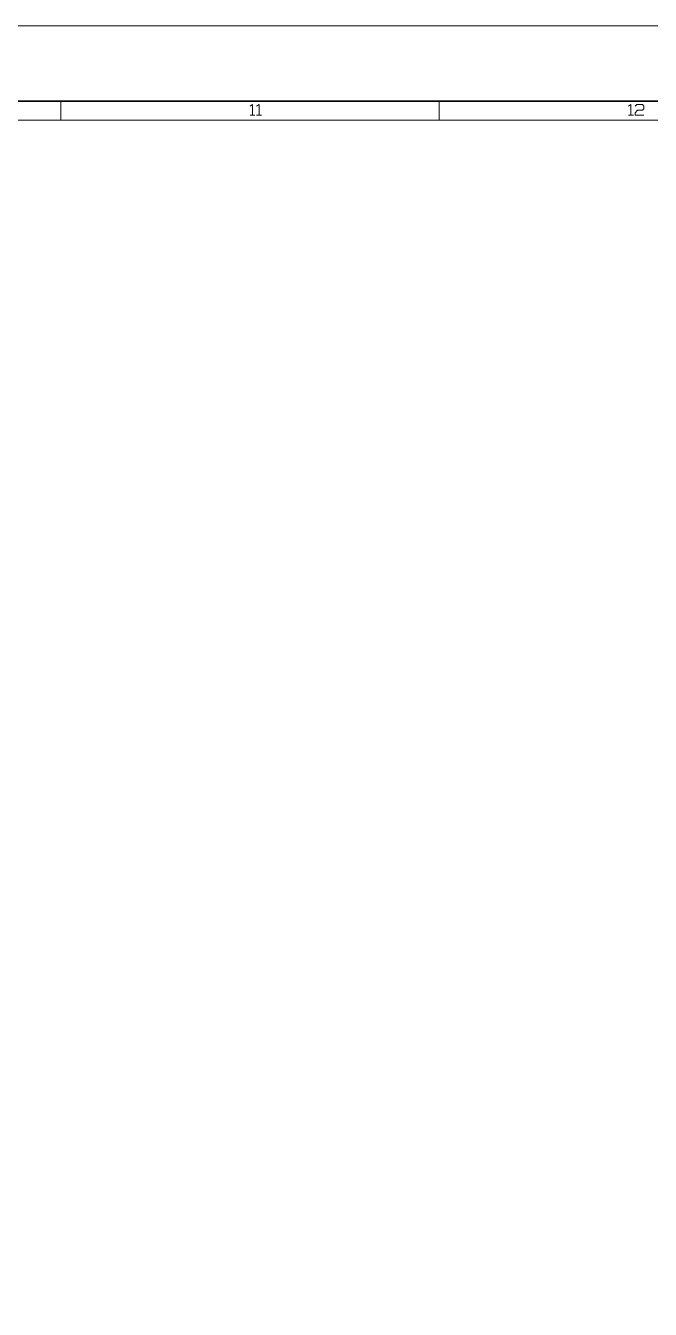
# Model space of a CAD drawing. Header units: millimetres. Extents: x 0 to 174, y 0 to 33.
# Drawn here: x 39.79 to 46.29, y 19.75 to 33.11 of the extents above; entities that cross this region are included whole.
import ezdxf

# ---------------------------------------------------------------- set-up
doc = ezdxf.new("R2010")
doc.units = ezdxf.units.MM
doc.layers.add('PDF2_형상', color=157, linetype='Continuous', true_color=0x405f80)

msp = doc.modelspace()

# ---------------------------------------------------------------- linework, layer by layer
at = {"layer": 'PDF2_형상', "color": 7, "lineweight": 13}
for points in [[(0, 0), (0, 33.11), (173.622, 33.11), (173.622, 0)], [(0.984, 0.984), (0.984, 32.126), (172.638, 32.126), (172.638, 0.984)]]:
    msp.add_lwpolyline(points, close=True, dxfattribs=at)
at = {"layer": 'PDF2_형상', "color": 7, "lineweight": 35}
msp.add_lwpolyline([(0.787, 0.787), (0.787, 32.323), (172.835, 32.323), (172.835, 0.787)], close=True, dxfattribs=at)
at = {"layer": 'PDF2_형상', "color": 7, "lineweight": 13}
for points in [[(40.158, 32.126), (40.158, 32.323)], [(42.126, 32.271), (42.151, 32.288), (42.151, 32.178)], [(42.194, 32.271), (42.22, 32.288), (42.22, 32.178)], [(44.094, 32.126), (44.094, 32.323)], [(46.063, 32.271), (46.088, 32.288), (46.088, 32.178)], [(46.131, 32.271), (46.148, 32.288), (46.207, 32.288), (46.224, 32.271), (46.224, 32.246), (46.207, 32.229), (46.157, 32.229), (46.131, 32.203), (46.131, 32.178), (46.224, 32.178)], [(42.126, 32.178), (42.177, 32.178)], [(42.194, 32.178), (42.245, 32.178)], [(46.063, 32.178), (46.114, 32.178)]]:
    msp.add_lwpolyline(points, dxfattribs=at)

doc.saveas('drawing.dxf')
